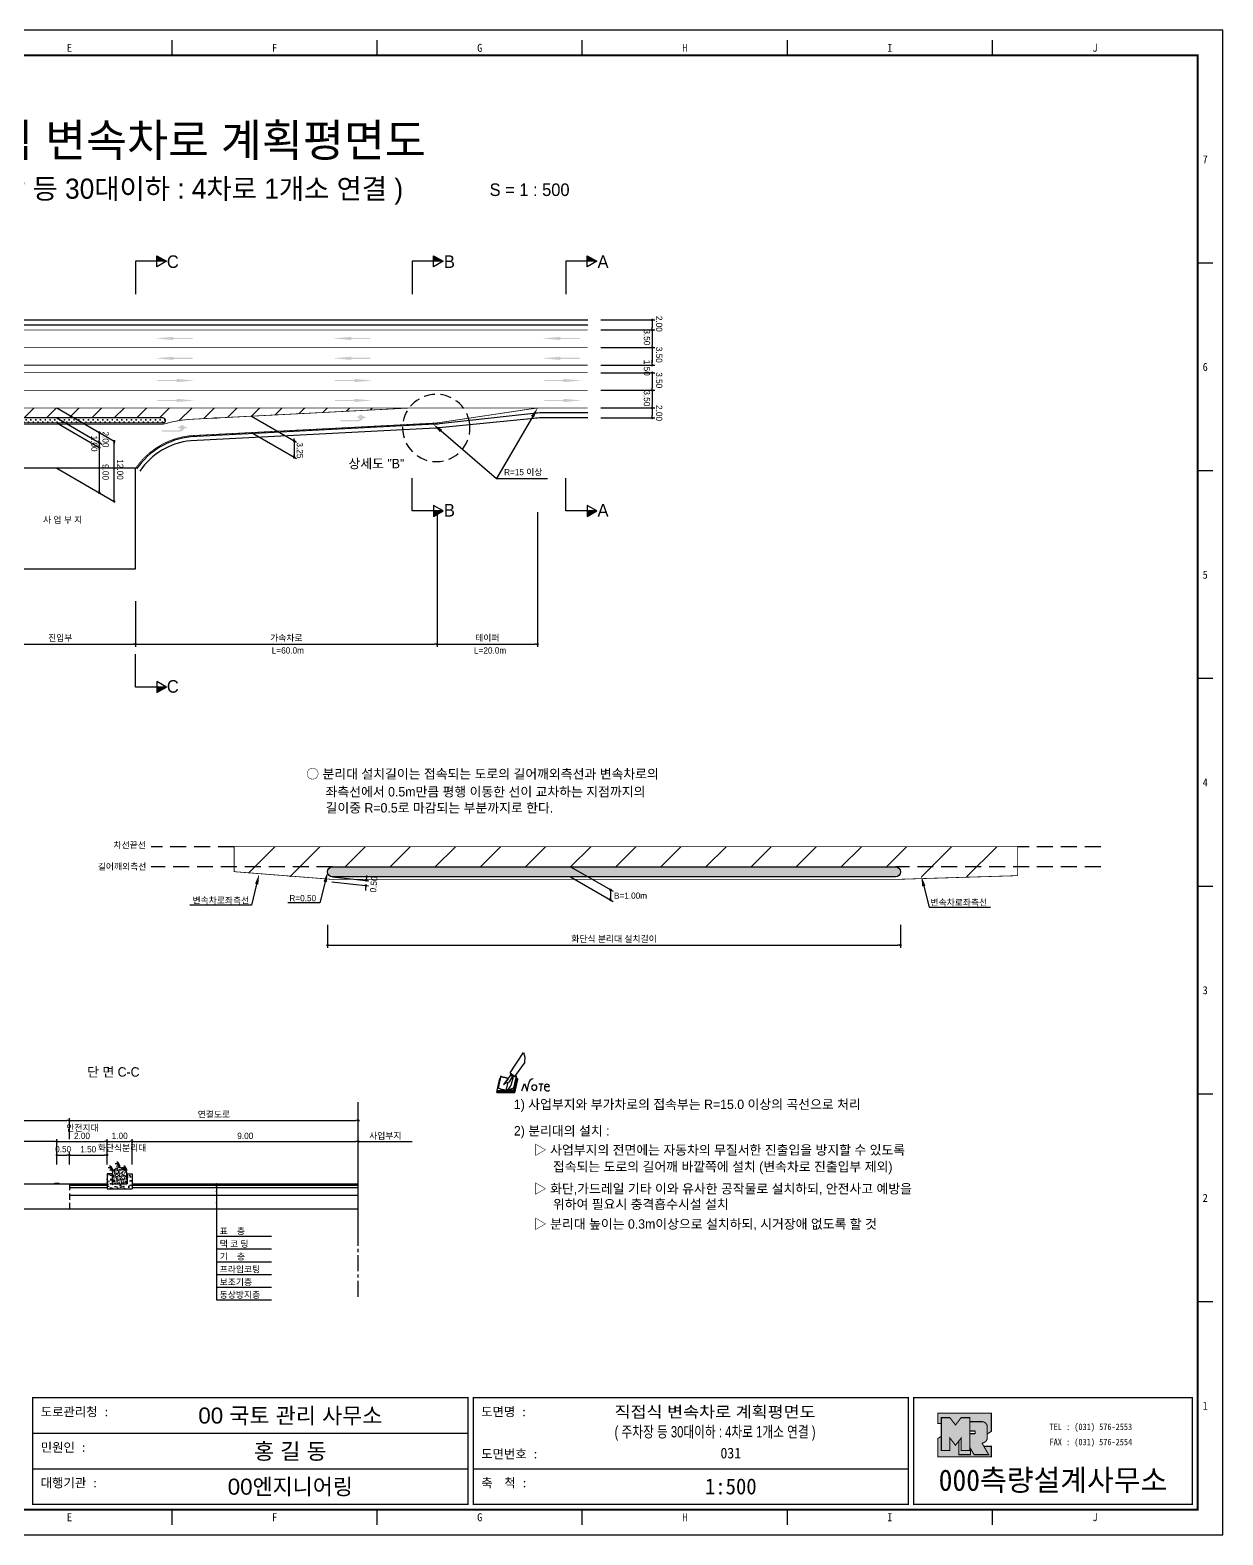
# Model space of a CAD drawing. Header units: millimetres. Extents: x 935 to 1359, y 65 to 365.
# Drawn here: x 1121.4 to 1358.8, y 65.2 to 364.6 of the extents above; entities that cross this region are included whole.
import ezdxf
from ezdxf.enums import TextEntityAlignment as Align

# ---------------------------------------------------------------- set-up
doc = ezdxf.new("R2010")
doc.units = ezdxf.units.MM
doc.linetypes.add('CENTER', pattern=[50.8, 31.75, -6.35, 6.35, -6.35])
doc.linetypes.add('HIDDEN', pattern=[9.525, 6.35, -3.175])
for name, color, linetype in [('CC-GSTR-0004', 4, 'Continuous'), ('CM-LANE-0030', 30, 'Continuous'), ('CZ-DIMT-0002', 7, 'Continuous'), ('CZ-EXST-0002', 1, 'Continuous'), ('CZ-LIN1-0007', 7, 'Continuous'), ('CZ-LIN2-0003', 3, 'Continuous'), ('CZ-LINE-0001', 7, 'Continuous'), ('CZ-TEXT-BOX0', 7, 'Continuous'), ('TITLE', 7, 'Continuous')]:
    doc.layers.add(name, color=color, linetype=linetype)
doc.styles.add('견고딕', font='arial.ttf')
doc.styles.add('돋움', font='')
doc.styles.add('돋음체', font='')
doc.styles.get('돋움').set_extended_font_data('Dotum')
doc.styles.get('돋음체').set_extended_font_data('DotumChe')

# ---------------------------------------------------------------- blocks, each defined once
blk = doc.blocks.new('note')
for p, q in [((0.85, 3.5), (3.53, 7.57)), ((3.53, 7.57), (3.8, 6.64)), ((3.8, 6.64), (3.69, 5.72)), ((1, 3.1), (0.75, 2.77)), ((0.85, 3.5), (1.8, 2.79)), ((1, 3.4), (0.85, 3.21)), ((0.85, 3.21), (1.52, 2.71)), ((1.8, 2.79), (3.74, 5.46)), ((3.69, 5.72), (3.74, 5.46)), ((-1.24, 2.36), (-1.77, 0)), ((-1.77, 0), (1.77, 0)), ((-1.77, 0), (-1.77, -0.3)), ((-1.53, 0.52), (-1.55, 0.54)), ((-1.01, 2.9), (-1.53, 0.52)), ((-1.48, 0.48), (-1.53, 0.52)), ((-1.43, 0.44), (-1.48, 0.48)), ((-1.38, 0.41), (-1.43, 0.44)), ((-1.33, 0.4), (-1.38, 0.41)), ((-1.27, 0.37), (-1.33, 0.4)), ((-1.22, 0.35), (-1.27, 0.37)), ((-1.13, 2.36), (-1.24, 2.36)), ((-1.17, 0.33), (-1.22, 0.35)), ((-1.12, 0.32), (-1.17, 0.33)), ((-1.02, 0.25), (-1.12, 0.32)), ((-0.97, 0.22), (-1.02, 0.25)), ((-1, 2.9), (-1.01, 2.9)), ((-0.98, 2.85), (-1, 2.9)), ((-0.95, 2.8), (-0.98, 2.85)), ((-0.93, 0.21), (-0.97, 0.22)), ((-0.9, 2.75), (-0.95, 2.8)), ((-0.88, 0.19), (-0.93, 0.21)), ((-0.85, 2.72), (-0.9, 2.75)), ((-0.8, 0.18), (-0.88, 0.19)), ((-0.79, 2.69), (-0.85, 2.72)), ((-0.75, 0.17), (-0.8, 0.18)), ((-0.74, 2.68), (-0.79, 2.69)), ((-0.7, 0.16), (-0.75, 0.17)), ((-0.69, 2.65), (-0.74, 2.68)), ((-0.64, 0.15), (-0.7, 0.16)), ((-0.64, 2.65), (-0.69, 2.65)), ((-0.59, 2.63), (-0.64, 2.65)), ((-0.58, 0.14), (-0.64, 0.15)), ((-0.54, 2.62), (-0.59, 2.63)), ((-0.53, 0.13), (-0.58, 0.14)), ((-0.48, 2.61), (-0.54, 2.62)), ((-0.48, 0.12), (-0.53, 0.13)), ((-0.43, 2.61), (-0.48, 2.61)), ((-0.43, 0.11), (-0.48, 0.12)), ((0.75, 2.77), (-0.46, 1.16)), ((0.37, 2.24), (-0.46, 1.16)), ((-0.46, 1.16), (-0.08, 1.47)), ((-0.38, 2.59), (-0.43, 2.61)), ((-0.38, 0.08), (-0.43, 0.11)), ((-0.33, 2.59), (-0.38, 2.59)), ((-0.29, 0.06), (-0.38, 0.08)), ((-0.27, 2.58), (-0.33, 2.59)), ((-0.23, 0.05), (-0.29, 0.06)), ((-0.22, 2.57), (-0.27, 2.58)), ((-0.16, 0.04), (-0.23, 0.05)), ((-0.17, 2.56), (-0.22, 2.57)), ((-0.12, 2.55), (-0.17, 2.56)), ((-0.11, 0.03), (-0.16, 0.04)), ((-0.07, 2.53), (-0.12, 2.55)), ((-0.04, 0.02), (-0.11, 0.03)), ((-0.08, 1.47), (0.72, 1.75)), ((-0.01, 2.51), (-0.07, 2.53)), ((-0.05, -0.3), (-0.05, 0)), ((0, 0), (-0.04, 0.02)), ((0.04, 2.5), (-0.01, 2.51)), ((0.37, 1.63), (0, 0)), ((0, 0), (1.6, 0.53)), ((0, 0), (1.65, 0.18)), ((0, 0.01), (0.06, 0.04)), ((0, -0.3), (0, 0)), ((0.09, 2.48), (0.04, 2.5)), ((0.05, -0.3), (0.05, 0)), ((0.06, 0.04), (0.11, 0.07)), ((0.14, 2.48), (0.09, 2.48)), ((0.11, 0.07), (0.16, 0.09)), ((0.2, 2.47), (0.14, 2.48)), ((0.16, 0.09), (0.21, 0.12)), ((0.26, 2.43), (0.18, 2.46)), ((0.21, 0.12), (0.27, 0.14)), ((0.34, 2.4), (0.26, 2.43)), ((0.27, 0.14), (0.36, 0.19)), ((0.45, 2.37), (0.34, 2.4)), ((0.36, 0.19), (0.41, 0.22)), ((0.41, 0.22), (0.46, 0.27)), ((0.46, 0.27), (0.51, 0.3)), ((0.51, 0.3), (0.56, 0.34)), ((0.56, 0.34), (0.6, 0.4)), ((0.6, 0.4), (0.64, 0.45)), ((0.64, 0.45), (0.67, 0.51)), ((0.67, 0.51), (0.74, 0.58)), ((0.72, 1.75), (1.16, 2.53)), ((0.74, 0.58), (0.79, 0.63)), ((0.79, 0.63), (0.83, 0.68)), ((0.83, 0.68), (0.86, 0.73)), ((0.86, 0.73), (0.89, 0.79)), ((0.89, 0.84), (0.92, 0.89)), ((0.89, 0.79), (0.89, 0.84)), ((0.92, 0.89), (0.96, 0.95)), ((0.96, 0.95), (1.01, 0.97)), ((1.47, 2.74), (1.01, 0.97)), ((1.16, 2.53), (1.37, 2.82)), ((2.13, 2.84), (1.44, 2.63)), ((1.52, 2.71), (1.66, 2.9)), ((1.6, 0.53), (2.13, 2.84)), ((1.65, 0.18), (2.19, 2.48)), ((1.77, 0), (2.3, 2.36)), ((1.77, -0.3), (2.3, 2.07)), ((1.77, -0.38), (2.3, 1.99)), ((1.77, -0.44), (2.3, 1.93)), ((1.77, 0), (1.77, -0.3)), ((2.19, 2.48), (2.04, 2.47)), ((2.3, 2.36), (2.16, 2.36)), ((2.3, 2.36), (2.3, 2.07)), ((3.21, -0.08), (3.68, 1.4)), ((3.68, 1.4), (4.26, -0.14)), ((4.26, -0.14), (4.56, 1.44)), ((6.55, 1.34), (7.46, 1.34)), ((7.01, 1.34), (6.87, -0.11)), ((7.71, 0.77), (7.71, 0.55)), ((7.71, 0.77), (8.67, 0.77)), ((-1.77, -0.3), (1.77, -0.3)), ((-1.77, -0.43), (-1.77, -0.3)), ((-1.77, -0.37), (1.77, -0.37)), ((-1.77, -0.43), (1.77, -0.43))]:
    blk.add_line(p, q)
for centre, major_axis, start_param, end_param in [((0.4, 2.31), (0.0702, 0.0702), 3.283946, 6.425539), ((5.68, 1.23), (-0.806, 0.806), -0.591174, 0.597824), ((5.66, 0.58), (-0.378, 0.378), 3.926991, 10.210176), ((8.3, 0.49), (0.422, 0.422), 2.265602, 4.634911), ((8.19, 0.77), (-0.342, 0.342), 3.926991, 7.068583)]:
    blk.add_ellipse(centre, major_axis=major_axis, ratio=1, start_param=start_param, end_param=end_param)
blk = doc.blocks.new('_Dot')
at = {"color": 0, "linetype": 'ByBlock', "lineweight": -2}
blk.add_line((-0.5, 0), (-1, 0), dxfattribs=at)
at = {"color": 0, "linetype": 'ByBlock', "const_width": 0.5}
blk.add_lwpolyline([(-0.25, 0, 1), (0.25, 0, 1)], format="xyb", close=True, dxfattribs=at)

msp = doc.modelspace()

# ---------------------------------------------------------------- hatches: boundary and pattern name
at = {"layer": 'CM-LANE-0030'}
h = msp.add_hatch(dxfattribs=at)
h.set_pattern_fill('ANSI31', color=256, style=0)
h.set_pattern_definition([(45, (937.1816, 99.8735), (-2.245064, 2.245064), [])])
h.paths.add_polyline_path([(1147.88, 287.41, -0.830663), (1148.06, 286.44, 0.001236), (1147.97, 286.41), (1149.49, 286.41, -0.050333), (1153.09, 287.12), (1197.49, 289.41), (1085.3, 289.41), (1102.87, 287.79, -0.062108), (1107.17, 286.41), (1108.29, 286.41, 0.001633), (1108.18, 286.47, -0.783474), (1108.41, 287.41)])
at = {"layer": 'CZ-EXST-0002'}
h = msp.add_hatch(dxfattribs=at)
h.set_pattern_fill('AR-SAND', color=256, scale=0.01, style=0)
h.set_pattern_definition([(37.5, (28.63904, 3617.88124), (-0.016000313, 0.489413237), [0, -0.38608, 0, -0.4318, 0, -0.41275]), (7.5, (28.63904, 3617.88124), (0.44952328, 0.7168251), [0, -0.20828, 0, -0.34798, 0, -0.13335]), (327.5, (28.3266, 3617.88124), (0.79099237, 0.001437185), [0, -0.127, 0, -0.4572, 0, -0.5969]), (317.5, (28.3266, 3617.88124), (0.76355645, 0.22292932), [0, -0.0635, 0, -0.29972, 0, -0.3429])])
edge = h.paths.add_edge_path()
edge.add_ellipse((1139.26, 137.04), major_axis=(-1.5, 0), ratio=0.829212, start_angle=180, end_angle=360)
edge.add_line((1137.76, 137.04), (1137.76, 135.04))
edge.add_line((1137.76, 135.04), (1140.76, 135.04))
edge.add_line((1140.76, 135.04), (1140.76, 137.04))
h = msp.add_hatch(dxfattribs=at)
h.set_pattern_fill('AR-CONC', color=256, scale=0.01, style=0)
h.set_pattern_definition([(50, (28.639, 3617.8812), (1.8218467, -0.15939086), [0.1905, -2.0955]), (355, (28.639, 3617.8812), (-0.3524283, 1.9105664), [0.1524, -1.6764]), (100.451, (28.7909, 3617.868), (1.469425, 1.7511669), [0.1619, -1.7809]), (46.1842, (28.639, 3618.3892), (2.7107904, -0.4204233), [0.28575, -3.14325]), (96.6356, (28.865, 3618.3542), (2.3740423, 2.4742556), [0.24285, -2.67135]), (351.184, (28.639, 3618.3892), (2.374046, 2.4742512), [0.2286, -2.5146]), (21, (28.893, 3618.2622), (1.5161488, -1.0226552), [0.1905, -2.0955]), (326, (28.893, 3618.2622), (0.6180203, 1.8418797), [0.1524, -1.6764]), (71.4514, (29.0194, 3618.177), (2.1341649, 0.8192286), [0.1619, -1.7809]), (37.5, (28.63904, 3617.88124), (0.03088603, 0.84555039), [0, -1.65608, 0, -1.7018, 0, -1.68275]), (7.5, (28.639, 3617.8812), (0.66819663, 1.00180575), [0, -0.97028, 0, -1.61798, 0, -0.64135]), (327.5, (28.0726, 3617.88124), (1.35590595, -0.05728744), [0, -0.635, 0, -1.9812, 0, -2.6289]), (317.5, (27.8186, 3617.8812), (1.4812918, 0.2542649), [0, -0.8255, 0, -1.31572, 0, -1.8669])])
h.paths.add_polyline_path([(1141.76, 134.04), (1141.76, 137.04), (1140.76, 137.04), (1140.76, 135.04), (1137.76, 135.04), (1137.76, 137.04), (1136.76, 137.04), (1136.76, 134.04)])
at = {"layer": 'CZ-LIN1-0007'}
for points in [[(1149.97, 303.55), (1149.97, 303.33), (1153.79, 303.34), (1153.79, 303.12), (1149.97, 303.12), (1149.97, 302.91), (1146.32, 303.23)], [(1185.34, 303.55), (1185.34, 303.33), (1189.16, 303.34), (1189.16, 303.12), (1185.34, 303.12), (1185.34, 302.91), (1181.69, 303.23)], [(1226.97, 303.55), (1226.97, 303.33), (1230.8, 303.34), (1230.8, 303.12), (1226.97, 303.12), (1226.97, 302.91), (1223.32, 303.23)], [(1149.97, 299.59), (1149.97, 299.38), (1153.79, 299.38), (1153.79, 299.16), (1149.97, 299.16), (1149.97, 298.95), (1146.32, 299.27)], [(1185.34, 299.59), (1185.34, 299.38), (1189.16, 299.38), (1189.16, 299.16), (1185.34, 299.16), (1185.34, 298.95), (1181.69, 299.27)], [(1226.97, 299.59), (1226.97, 299.38), (1230.8, 299.38), (1230.8, 299.16), (1226.97, 299.16), (1226.97, 298.95), (1223.32, 299.27)], [(1150.58, 295.17), (1150.58, 294.96), (1146.75, 294.96), (1146.75, 294.74), (1150.58, 294.74), (1150.58, 294.53), (1154.23, 294.85)], [(1185.94, 295.17), (1185.94, 294.96), (1182.12, 294.96), (1182.12, 294.74), (1185.94, 294.74), (1185.94, 294.53), (1189.59, 294.85)], [(1227.58, 295.17), (1227.58, 294.96), (1223.76, 294.96), (1223.76, 294.74), (1227.58, 294.74), (1227.58, 294.53), (1231.23, 294.85)], [(1150.58, 291.21), (1150.58, 291), (1146.75, 291), (1146.75, 290.78), (1150.58, 290.78), (1150.58, 290.57), (1154.23, 290.89)], [(1185.94, 291.21), (1185.94, 291), (1182.12, 291), (1182.12, 290.78), (1185.94, 290.78), (1185.94, 290.57), (1189.59, 290.89)], [(1227.58, 291.21), (1227.58, 291), (1223.76, 291), (1223.76, 290.78), (1227.58, 290.78), (1227.58, 290.57), (1231.23, 290.89)], [(1186.74, 286.74, 0.267976), (1187.77, 287.42), (1188.4, 287.42), (1187.23, 288.08), (1186.28, 287.43), (1186.98, 287.43, -0.504994), (1186.67, 287.01), (1183.2, 286.99), (1183.21, 286.72)], [(1151.15, 284.68, 0.267976), (1152.18, 285.37), (1152.81, 285.37), (1151.64, 286.02), (1150.7, 285.38), (1151.39, 285.37, -0.504994), (1151.08, 284.95), (1147.62, 284.93), (1147.62, 284.66)], [(1127.13, 135.04), (1127.13, 135.16), (1126.38, 135.16), (1126.38, 135.04)]]:
    msp.add_hatch(color=256, dxfattribs=at).paths.add_polyline_path(points)
at = {"layer": 'CZ-LIN2-0003'}
h = msp.add_hatch(dxfattribs=at)
h.set_pattern_fill('CROSS', color=256, scale=0.075, style=0)
h.set_pattern_definition([(0, (937.1816, 99.87346), (0.47625, 0.47625), [0.238125, -0.714375]), (90, (937.30067, 99.7544), (-0.47625, 0.47625), [0.238125, -0.714375])])
h.paths.add_polyline_path([(1147.97, 286.41, -0.001236), (1148.06, 286.44, 0.830663), (1147.88, 287.41), (1108.41, 287.41, 0.783474), (1108.18, 286.47, -0.001633), (1108.29, 286.41)])
h = msp.add_hatch(dxfattribs=at)
h.set_pattern_fill('CROSS', color=256, scale=0.15, style=0)
h.set_pattern_definition([(0, (868.99365, 682.2277), (0.9525, 0.9525), [0.47625, -1.42875]), (90, (869.2318, 681.9896), (-0.9525, 0.9525), [0.47625, -1.42875])])
h.paths.add_polyline_path([(1293.66, 198.1), (1181.64, 198.1, 1), (1181.64, 196.1), (1293.66, 196.1, 1)])
at = {"layer": 'CZ-LINE-0001'}
for points in [[(1146.67, 319.68), (1146.67, 318.58), (1148.57, 318.58)], [(1201.73, 319.68), (1201.73, 318.58), (1203.64, 318.58)], [(1232.3, 319.68), (1232.3, 318.58), (1234.2, 318.58)], [(1203.64, 268.91), (1201.73, 268.91), (1201.73, 267.81)], [(1234.2, 268.91), (1232.3, 268.91), (1232.3, 267.81)], [(1148.57, 233.87), (1146.67, 233.87), (1146.67, 232.77)]]:
    msp.add_hatch(color=256, dxfattribs=at).paths.add_polyline_path(points)
at = {"layer": 'TITLE', "ltscale": 150}
h = msp.add_hatch(color=8, dxfattribs=at)
edge = h.paths.add_edge_path()
edge.add_line((1312.75, 89.42), (1302.09, 89.42))
edge.add_line((1302.09, 89.42), (1302.09, 87.34))
edge.add_line((1302.09, 87.34), (1302.79, 87.34))
edge.add_line((1302.79, 87.34), (1302.79, 88.52))
edge.add_line((1302.79, 88.52), (1304.49, 88.52))
edge.add_line((1304.49, 88.52), (1305.61, 87.06))
edge.add_line((1305.61, 87.06), (1306.74, 88.52))
edge.add_line((1306.74, 88.52), (1308.44, 88.52))
edge.add_line((1308.44, 88.52), (1308.44, 87.72))
edge.add_line((1308.44, 87.72), (1310.87, 87.72))
edge.add_arc((1310.87, 86.65), 1.07, 0, 90, ccw=False)
edge.add_line((1311.94, 86.65), (1311.94, 85.28))
edge.add_line((1311.94, 85.28), (1312.75, 85.79))
edge.add_line((1312.75, 85.79), (1312.75, 89.42))
h.paths.add_polyline_path([(1306.3, 83.9), (1305.61, 83.02), (1304.49, 84.47), (1304.49, 81.96), (1302.79, 81.96), (1302.79, 84.81), (1302.09, 84.37), (1302.09, 80.73), (1312.75, 80.73), (1312.75, 82.81), (1311.26, 82.81), (1312.21, 81.16), (1309.31, 81.16), (1308.61, 82.37), (1308.61, 81.16), (1306.3, 81.16)])
msp.add_hatch(color=5, dxfattribs=at).paths.add_polyline_path([(1308.44, 88.52), (1306.74, 88.52), (1305.61, 87.06), (1304.49, 88.52), (1302.79, 88.52), (1302.79, 81.96), (1304.49, 81.96), (1304.49, 84.47), (1305.61, 83.02), (1306.74, 84.47), (1306.74, 81.96), (1308.44, 81.96)])
h = msp.add_hatch(color=161, dxfattribs=at)
edge = h.paths.add_edge_path()
edge.add_arc((1310.87, 86.65), 1.07, 360, 450)
edge.add_line((1310.87, 87.72), (1308.44, 87.72))
edge.add_line((1308.44, 87.72), (1308.44, 85.87))
edge.add_line((1308.44, 85.87), (1309.43, 85.87))
edge.add_arc((1309.43, 85.75), 0.113, 0, 90, ccw=False)
edge.add_line((1309.54, 85.75), (1309.54, 85.44))
edge.add_arc((1309.43, 85.44), 0.113, 270, 360, ccw=False)
edge.add_line((1309.43, 85.33), (1308.44, 85.33))
edge.add_line((1308.44, 85.33), (1308.44, 81.96))
edge.add_line((1308.44, 81.96), (1306.74, 81.96))
edge.add_line((1306.74, 81.96), (1306.74, 84.47))
edge.add_line((1306.74, 84.47), (1306.3, 83.9))
edge.add_line((1306.3, 83.9), (1306.3, 81.16))
edge.add_line((1306.3, 81.16), (1308.61, 81.16))
edge.add_line((1308.61, 81.16), (1308.61, 82.37))
edge.add_line((1308.61, 82.37), (1309.31, 81.16))
edge.add_line((1309.31, 81.16), (1312.21, 81.16))
edge.add_line((1312.21, 81.16), (1310.87, 83.48))
edge.add_arc((1310.87, 84.55), 1.07, 270, 360)
edge.add_line((1311.94, 84.55), (1311.94, 86.65))

# ---------------------------------------------------------------- linework, layer by layer
at = {"color": 0, "linetype": 'ByBlock', "lineweight": -2}
for p, q in [((1245.26, 306.66), (1245.26, 306.41)), ((1245.26, 305.16), (1245.26, 305.41)), ((1245.26, 304.66), (1245.26, 304.41)), ((1245.26, 301.66), (1245.26, 301.91)), ((1245.26, 301.16), (1245.26, 300.91)), ((1245.26, 298.16), (1245.26, 298.41)), ((1245.26, 298.16), (1245.26, 298.41)), ((1245.26, 296.16), (1245.26, 295.91)), ((1245.26, 296.16), (1245.26, 295.91)), ((1245.26, 293.16), (1245.26, 293.41)), ((1245.26, 292.66), (1245.26, 292.41)), ((1245.26, 289.66), (1245.26, 289.91)), ((1245.26, 289.16), (1245.26, 288.91)), ((1245.26, 287.66), (1245.26, 287.91)), ((1135.21, 284.25), (1135.21, 284)), ((1135.21, 282.75), (1135.21, 283)), ((1135.21, 282.25), (1135.21, 282)), ((1135.21, 281.75), (1135.21, 282)), ((1138.17, 282.55), (1138.17, 282.3)), ((1173.98, 283.1), (1173.98, 283.35)), ((1173.98, 282.6), (1173.98, 282.35)), ((1173.97, 279.85), (1173.97, 280.1)), ((1135.21, 272.75), (1135.21, 273)), ((1138.17, 271.05), (1138.17, 271.3)), ((1188.4, 195.64), (1188.42, 195.89)), ((1188.24, 194.15), (1188.21, 193.9)), ((1236.95, 193.26), (1236.95, 193.01)), ((1236.95, 191.76), (1236.95, 192.01)), ((1187.01, 143.44), (1187.26, 143.44))]:
    msp.add_line(p, q, dxfattribs=at)
at = {"color": 0, "linetype": 'ByBlock', "const_width": 0.25}
for points in [[(1245.26, 306.78, 1), (1245.26, 307.03, 1)], [(1245.26, 305.03, 1), (1245.26, 304.78, 1)], [(1245.26, 304.78, 1), (1245.26, 305.03, 1)], [(1245.26, 301.53, 1), (1245.26, 301.28, 1)], [(1245.26, 301.28, 1), (1245.26, 301.53, 1)], [(1245.26, 298.03, 1), (1245.26, 297.78, 1)], [(1245.26, 298.03, 1), (1245.26, 297.78, 1)], [(1245.26, 296.28, 1), (1245.26, 296.53, 1)], [(1245.26, 296.28, 1), (1245.26, 296.53, 1)], [(1245.26, 293.03, 1), (1245.26, 292.78, 1)], [(1245.26, 292.78, 1), (1245.26, 293.03, 1)], [(1245.26, 289.28, 1), (1245.26, 289.53, 1)], [(1245.26, 289.53, 1), (1245.26, 289.28, 1)], [(1245.26, 287.53, 1), (1245.26, 287.28, 1)], [(1135.21, 284.38, 1), (1135.21, 284.63, 1)], [(1135.21, 282.63, 1), (1135.21, 282.38, 1)], [(1135.21, 282.38, 1), (1135.21, 282.63, 1)], [(1135.21, 281.63, 1), (1135.21, 281.38, 1)], [(1138.17, 282.67, 1), (1138.17, 282.92, 1)], [(1173.98, 282.73, 1), (1173.98, 282.98, 1)], [(1173.98, 282.98, 1), (1173.98, 282.73, 1)], [(1173.97, 279.73, 1), (1173.97, 279.48, 1)], [(1135.21, 272.63, 1), (1135.21, 272.38, 1)], [(1138.17, 270.92, 1), (1138.17, 270.67, 1)], [(1188.25, 194.27, 1), (1188.28, 194.52, 1)], [(1188.38, 195.51, 1), (1188.36, 195.26, 1)], [(1236.95, 193.39, 1), (1236.95, 193.64, 1)], [(1236.95, 191.64, 1), (1236.95, 191.39, 1)], [(1186.88, 143.44, 1), (1186.63, 143.44, 1)]]:
    msp.add_lwpolyline(points, format="xyb", close=True, dxfattribs=at)
at = {"layer": 'CC-GSTR-0004'}
for points in [[(1062.43, 306.91), (1232.43, 306.91)], [(1062.43, 305.91), (1232.43, 305.91)]]:
    msp.add_lwpolyline(points, dxfattribs=at)
for points in [[(1232.43, 288.41), (1223.27, 288.41, 0.028028), (1221.6, 288.31), (1202.9, 286.21), (1202.9, 286.21, -0.015157), (1201.99, 286.14), (1201.99, 286.14), (1153.35, 283.63, 0.221504), (1142.64, 277.27)], [(1232.43, 287.41), (1223.18, 287.41, 0.02497), (1221.69, 287.33), (1202.84, 285.45, -0.0121), (1202.12, 285.39), (1153.41, 282.88, 0.221166), (1143.26, 276.85)]]:
    msp.add_lwpolyline(points, format="xyb", dxfattribs=at)
at = {"layer": 'CM-LANE-0030'}
for p, q in [((1164.89, 196.84), (1170.15, 202.1)), ((1173.13, 196.1), (1179.13, 202.1)), ((1184.11, 198.1), (1188.11, 202.1)), ((1193.09, 198.1), (1197.09, 202.1)), ((1202.07, 198.1), (1206.07, 202.1)), ((1211.05, 198.1), (1215.05, 202.1)), ((1220.03, 198.1), (1224.03, 202.1)), ((1229.01, 198.1), (1233.01, 202.1)), ((1237.99, 198.1), (1241.99, 202.1)), ((1246.97, 198.1), (1250.97, 202.1)), ((1255.95, 198.1), (1259.95, 202.1)), ((1264.93, 198.1), (1268.93, 202.1)), ((1273.91, 198.1), (1277.91, 202.1)), ((1282.89, 198.1), (1286.89, 202.1)), ((1291.87, 198.1), (1295.87, 202.1)), ((1298.85, 196.1), (1304.85, 202.1)), ((1307.83, 196.1), (1313.83, 202.1))]:
    msp.add_line(p, q, dxfattribs=at)
at = {"layer": 'CM-LANE-0030', "const_width": 0.15}
for points in [[(1062.43, 297.91), (1232.43, 297.91)], [(1062.43, 296.41), (1232.43, 296.41)]]:
    msp.add_lwpolyline(points, dxfattribs=at)
msp.add_lwpolyline([(1197.49, 289.41), (1085.3, 289.41), (1102.87, 287.79, -0.076684), (1108.29, 286.16), (1147.97, 286.16, -0.059037), (1153.09, 287.12)], format="xyb", close=True, dxfattribs=at)
at = {"layer": 'CM-LANE-0030'}
msp.add_lwpolyline([(1158.14, 287.41), (1158.66, 287.41)], dxfattribs=at)
at = {"layer": 'CM-LANE-0030', "const_width": 0.15}
msp.add_lwpolyline([(1162.04, 197.14), (1181.64, 195.6), (1293.66, 195.6), (1318, 196.35), (1318, 202.1), (1162.04, 202.1)], close=True, dxfattribs=at)
at = {"layer": 'CZ-EXST-0002'}
for p, q in [((1088.01, 135.04), (1129.26, 135.04)), ((1088.01, 130.04), (1129.26, 130.04))]:
    msp.add_line(p, q, dxfattribs=at)
at = {"layer": 'CZ-LIN1-0007'}
for p, q in [((1126.38, 135.04), (1126.38, 135.16)), ((1126.38, 135.16), (1127.13, 135.16)), ((1127.13, 135.04), (1126.38, 135.04)), ((1127.13, 135.16), (1127.13, 135.04))]:
    msp.add_line(p, q, dxfattribs=at)
at = {"layer": 'CZ-LIN1-0007', "const_width": 0.15}
msp.add_lwpolyline([(1062.43, 304.91), (1232.43, 304.91)], dxfattribs=at)
at = {"layer": 'CZ-LIN1-0007', "linetype": 'HIDDEN', "const_width": 0.15}
for points in [[(1062.43, 301.41), (1232.43, 301.41)], [(1062.43, 292.91), (1232.43, 292.91)], [(1197.49, 289.41), (1223.55, 289.41)]]:
    msp.add_lwpolyline(points, dxfattribs=at)
at = {"layer": 'CZ-LIN1-0007', "const_width": 0.15}
msp.add_lwpolyline([(1232.43, 289.41), (1223.55, 289.41, 0.03724), (1221.33, 289.24), (1203.15, 286.52), (1203.15, 286.52, -0.024362), (1201.7, 286.37), (1201.7, 286.37), (1153.33, 283.88), (1153.33, 283.88, 0.22161), (1142.43, 277.41)], format="xyb", dxfattribs=at)
at = {"layer": 'CZ-LIN2-0003'}
for p, q in [((1129.26, 135.04), (1136.76, 135.04)), ((1129.26, 134.79), (1136.76, 134.79)), ((1137.76, 137.04), (1136.76, 137.04)), ((1136.76, 137.04), (1136.76, 134.04)), ((1137.76, 137.04), (1137.76, 135.04)), ((1137.76, 135.04), (1140.76, 135.04)), ((1140.76, 137.04), (1140.76, 135.04)), ((1140.76, 137.04), (1141.76, 137.04)), ((1141.76, 137.04), (1141.76, 134.04)), ((1141.76, 135.04), (1186.76, 135.04)), ((1141.76, 134.79), (1186.76, 134.79)), ((1129.26, 134.29), (1136.76, 134.29)), ((1129.26, 132.79), (1186.76, 132.79)), ((1136.76, 134.04), (1141.76, 134.04)), ((1141.76, 134.29), (1186.76, 134.29)), ((1129.26, 130.04), (1186.76, 130.04))]:
    msp.add_line(p, q, dxfattribs=at)
for points in [[(1148.06, 286.44, 0.830663), (1147.88, 287.41), (1108.41, 287.41, 0.783474), (1108.18, 286.47, -0.001633), (1108.29, 286.41), (1147.97, 286.41)], [(1148.06, 286.44, 0.001236), (1147.97, 286.41)]]:
    msp.add_lwpolyline(points, format="xyb", dxfattribs=at)
msp.add_lwpolyline([(1142.43, 277.41), (1112.43, 277.41), (1112.43, 257.41), (1142.43, 257.41)], close=True, dxfattribs=at)
msp.add_lwpolyline([(1293.66, 196.1), (1181.64, 196.1, -1), (1181.64, 198.1), (1293.66, 198.1, -1)], format="xyb", close=True, dxfattribs=at)
for centre, radius, start, end in [((1136.99, 137.37), 0.88, 7.8639, 92.7752), ((1137.45, 137.35), 0.44, 19.771, 124.0366), ((1136.88, 137.72), 1, 347.1802, 67.3267), ((1138.39, 138.16), 0.88, 7.8639, 92.7752), ((1138.84, 138.13), 0.44, 19.771, 124.0366), ((1138.28, 138.5), 1, 347.1802, 67.3267), ((1139.78, 137.37), 0.88, 7.8639, 92.7752), ((1140.24, 137.35), 0.44, 19.771, 124.0366), ((1139.67, 137.72), 1, 347.1802, 67.3267)]:
    msp.add_arc(centre, radius, start, end, dxfattribs=at)
msp.add_ellipse((1139.26, 137.04), major_axis=(-1.5, 0), ratio=0.829212, start_param=3.141593, end_param=6.283185, dxfattribs=at)
at = {"layer": 'CZ-LINE-0001'}
for p, q in [((1148.57, 318.58), (1142.43, 318.58)), ((1142.43, 318.58), (1142.43, 312.04)), ((1146.67, 317.48), (1146.67, 319.68)), ((1146.67, 319.68), (1148.57, 318.58)), ((1148.57, 318.58), (1146.67, 317.48)), ((1203.64, 318.58), (1197.49, 318.58)), ((1197.49, 318.58), (1197.49, 312.04)), ((1201.73, 317.48), (1201.73, 319.68)), ((1201.73, 319.68), (1203.64, 318.58)), ((1203.64, 318.58), (1201.73, 317.48)), ((1234.2, 318.58), (1228.06, 318.58)), ((1228.06, 318.58), (1228.06, 312.04)), ((1232.3, 317.48), (1232.3, 319.68)), ((1232.3, 319.68), (1234.2, 318.58)), ((1234.2, 318.58), (1232.3, 317.48)), ((1235.03, 306.91), (1245.76, 306.91)), ((1245.26, 306.41), (1245.26, 305.41)), ((1235.03, 304.91), (1245.76, 304.91)), ((1235.03, 304.91), (1245.76, 304.91)), ((1245.26, 304.41), (1245.26, 301.91)), ((1235.03, 301.41), (1245.76, 301.41)), ((1235.03, 301.41), (1245.76, 301.41)), ((1245.26, 300.91), (1245.26, 298.41)), ((1235.03, 297.91), (1245.76, 297.91)), ((1235.03, 297.91), (1245.76, 297.91)), ((1235.03, 296.41), (1245.76, 296.41)), ((1235.03, 296.41), (1245.76, 296.41)), ((1245.26, 298.41), (1245.26, 298.91)), ((1245.26, 295.91), (1245.26, 293.41)), ((1245.26, 295.91), (1245.26, 295.41)), ((1235.03, 292.91), (1245.76, 292.91)), ((1235.03, 292.91), (1245.76, 292.91)), ((1245.26, 292.41), (1245.26, 289.91)), ((1126.72, 289.41), (1138.17, 282.8)), ((1126.72, 287.41), (1135.71, 282.22)), ((1126.72, 287.41), (1135.71, 282.22)), ((1165.48, 287.76), (1174.48, 282.57)), ((1235.03, 289.41), (1245.76, 289.41)), ((1235.03, 289.41), (1245.76, 289.41)), ((1235.03, 287.41), (1245.76, 287.41)), ((1245.26, 288.91), (1245.26, 287.91)), ((1126.72, 286.41), (1135.21, 281.5)), ((1165.47, 284.51), (1174.47, 279.31)), ((1135.21, 284), (1135.21, 283)), ((1135.21, 282), (1135.21, 272.5)), ((1138.17, 270.8), (1138.17, 282.8)), ((1173.98, 282.35), (1173.98, 279.35)), ((1126.72, 277.41), (1138.17, 270.8)), ((1197.49, 268.91), (1197.49, 275.45)), ((1228.06, 268.91), (1228.06, 275.45)), ((1214.24, 275.38), (1224.44, 275.38)), ((1203.64, 268.91), (1201.73, 270.01)), ((1201.73, 270.01), (1201.73, 267.81)), ((1234.2, 268.91), (1232.3, 270.01)), ((1232.3, 270.01), (1232.3, 267.81)), ((1203.64, 268.91), (1197.49, 268.91)), ((1201.73, 267.81), (1203.64, 268.91)), ((1202.43, 268.66), (1202.43, 241.88)), ((1202.43, 268.66), (1202.43, 241.88)), ((1222.43, 268.66), (1222.43, 241.88)), ((1234.2, 268.91), (1228.06, 268.91)), ((1232.3, 267.81), (1234.2, 268.91)), ((1142.43, 250.93), (1142.43, 241.88)), ((1142.43, 250.93), (1142.43, 241.88)), ((1112.93, 242.38), (1141.93, 242.38)), ((1142.43, 233.87), (1142.43, 240.41)), ((1142.93, 242.38), (1201.93, 242.38)), ((1202.93, 242.38), (1221.93, 242.38)), ((1148.57, 233.87), (1142.43, 233.87)), ((1148.57, 233.87), (1146.67, 234.97)), ((1146.67, 234.97), (1146.67, 232.77)), ((1146.67, 232.77), (1148.57, 233.87)), ((1229.01, 198.1), (1237.45, 193.23)), ((1181.49, 195.1), (1188.76, 194.34)), ((1181.59, 196.1), (1188.87, 195.34)), ((1188.42, 195.89), (1188.47, 196.38)), ((1229.01, 196.1), (1237.45, 191.23)), ((1188.21, 193.9), (1188.16, 193.4)), ((1236.95, 193.01), (1236.95, 191.51)), ((1180.64, 186.54), (1180.64, 182.01)), ((1294.66, 186.54), (1294.66, 182.01)), ((1181.14, 182.51), (1294.16, 182.51)), ((1088.51, 147.62), (1128.76, 147.62)), ((1129.26, 143.94), (1129.26, 148.12)), ((1129.26, 143.94), (1129.26, 148.12)), ((1129.76, 147.62), (1186.26, 147.62)), ((1186.76, 143.94), (1186.76, 148.12)), ((1126.76, 138.89), (1126.76, 143.94)), ((1126.76, 138.89), (1126.76, 143.94)), ((1136.76, 138.89), (1136.76, 143.94)), ((1136.76, 138.89), (1136.76, 143.94)), ((1141.76, 138.89), (1141.76, 143.94)), ((1141.76, 138.89), (1141.76, 143.94)), ((1186.76, 123.61), (1186.76, 144.02)), ((1186.76, 138.89), (1186.76, 143.94)), ((1186.76, 138.89), (1186.76, 143.94)), ((1126.26, 143.44), (1109.76, 143.44)), ((1126.76, 138.89), (1126.76, 141.27)), ((1127.26, 143.44), (1136.26, 143.44)), ((1127.26, 140.77), (1128.76, 140.77)), ((1129.26, 138.89), (1129.26, 141.27)), ((1129.26, 138.89), (1129.26, 141.27)), ((1129.76, 140.77), (1136.26, 140.77)), ((1136.76, 138.89), (1136.76, 141.27)), ((1137.26, 143.44), (1141.26, 143.44)), ((1142.26, 143.44), (1186.26, 143.44)), ((1187.26, 143.44), (1197.48, 143.44)), ((1158.52, 135.04), (1158.52, 111.95)), ((1158.52, 124.61), (1169.46, 124.61)), ((1158.52, 122.08), (1169.46, 122.08)), ((1158.52, 119.55), (1169.46, 119.55)), ((1158.52, 117.02), (1169.46, 117.02)), ((1158.52, 114.48), (1169.46, 114.48)), ((1158.52, 111.95), (1169.46, 111.95))]:
    msp.add_line(p, q, dxfattribs=at)
at = {"layer": 'CZ-LINE-0001', "linetype": 'HIDDEN', "ltscale": 0.35}
msp.add_line((1208.92, 286.2), (1208.92, 286.2), dxfattribs=at)
at = {"layer": 'CZ-LINE-0001', "linetype": 'HIDDEN', "ltscale": 0.5}
for p, q in [((1162.04, 202.1), (1145.52, 202.1)), ((1334.53, 202.1), (1318, 202.1)), ((1181.64, 198.1), (1145.52, 198.1)), ((1334.53, 198.1), (1293.66, 198.1))]:
    msp.add_line(p, q, dxfattribs=at)
at = {"layer": 'CZ-LINE-0001', "linetype": 'CENTER', "ltscale": 0.1}
msp.add_line((1186.76, 112.57), (1186.76, 151.95), dxfattribs=at)
at = {"layer": 'CZ-LINE-0001', "linetype": 'HIDDEN', "ltscale": 0.2}
msp.add_line((1129.26, 135.04), (1129.26, 130.04), dxfattribs=at)
at = {"layer": 'CZ-LINE-0001'}
for points in [[(1221.42, 287.64), (1214.24, 275.38)], [(1203.22, 284.83), (1214.24, 275.38)], [(1166.52, 194.68), (1165.47, 190.5), (1153.24, 190.5)], [(1180.15, 195.11), (1179.1, 190.93), (1172.76, 190.93)]]:
    msp.add_lwpolyline(points, dxfattribs=at)
at = {"layer": 'CZ-LINE-0001', "extrusion": (0, 0, -1)}
msp.add_lwpolyline([(-1299.31, 194.26), (-1300.36, 190.08), (-1312.59, 190.08)], dxfattribs=at)
at = {"layer": 'CZ-LINE-0001', "linetype": 'HIDDEN', "ltscale": 0.35}
msp.add_arc((1202.27, 285.41), 6.7, 6.7667, 6.749, dxfattribs=at)
at = {"layer": 'CZ-LINE-0001', "linetype": 'ByBlock'}
for centre, start, end in [((1158.52, 134.97), 0, 180), ((1158.52, 134.97), 0, 180), ((1158.52, 134.97), 180, 0), ((1158.52, 134.97), 180, 0), ((1158.52, 134.77), 0, 180), ((1158.52, 134.77), 0, 180), ((1158.52, 134.77), 180, 0), ((1158.52, 134.77), 180, 0), ((1158.51, 134.29), 0, 180), ((1158.51, 134.29), 0, 180), ((1158.51, 134.29), 180, 0), ((1158.51, 134.29), 180, 0), ((1158.51, 133.49), 0, 180), ((1158.51, 133.49), 0, 180), ((1158.51, 133.49), 180, 0), ((1158.51, 133.49), 180, 0), ((1158.52, 134.54), 0, 180), ((1158.52, 134.54), 0, 180), ((1158.52, 134.54), 180, 0), ((1158.52, 134.54), 180, 0), ((1158.51, 131.25), 0, 180), ((1158.51, 131.25), 0, 180), ((1158.51, 131.25), 180, 0), ((1158.51, 131.25), 180, 0)]:
    msp.add_arc(centre, 0.0625, start, end, dxfattribs=at)
at = {"layer": 'CZ-LINE-0001'}
for points in [[(1221.14, 287.81), (1222.43, 289.37), (1221.71, 287.47)], [(1203, 284.58), (1201.7, 286.13), (1203.44, 285.08)], [(1166.2, 194.76), (1167.01, 196.62), (1166.85, 194.6)], [(1179.83, 195.2), (1180.64, 197.05), (1180.48, 195.03)]]:
    msp.add_solid(points, dxfattribs=at)
at = {"layer": 'CZ-LINE-0001', "extrusion": (0, 0, -1)}
msp.add_solid([(-1299.64, 194.34), (-1298.82, 196.2), (-1298.99, 194.18)], dxfattribs=at)
at = {"layer": 'TITLE', "color": 7, "linetype": 'Continuous'}
for p, q in [((1149.68, 359.53), (1149.68, 362.55)), ((1190.5, 359.53), (1190.5, 362.55)), ((1231.33, 359.53), (1231.33, 362.55)), ((1272.15, 359.53), (1272.15, 362.55)), ((1312.98, 359.53), (1312.98, 362.55)), ((1356.83, 318.2), (1353.8, 318.2)), ((1356.83, 276.87), (1353.8, 276.87)), ((1356.83, 235.54), (1353.8, 235.54)), ((1356.83, 194.21), (1353.8, 194.21)), ((1356.83, 152.88), (1353.8, 152.88)), ((1356.83, 111.56), (1353.8, 111.56)), ((1149.68, 67.2), (1149.68, 70.23)), ((1190.5, 67.2), (1190.5, 70.23)), ((1231.33, 67.2), (1231.33, 70.23)), ((1272.15, 67.2), (1272.15, 70.23)), ((1312.98, 67.2), (1312.98, 70.23))]:
    msp.add_line(p, q, dxfattribs=at)
at = {"layer": 'TITLE', "ltscale": 150}
for p, q in [((1121.96, 85.44), (1208.57, 85.44)), ((1121.96, 78.36), (1208.57, 78.36)), ((1209.63, 78.36), (1296.24, 78.36))]:
    msp.add_line(p, q, dxfattribs=at)
at = {"layer": 'TITLE'}
msp.add_line((1353.91, 70.23), (945.05, 70.23), dxfattribs=at)
msp.add_lwpolyline([(935.48, 65.19), (1358.84, 65.19), (1358.84, 364.57), (935.48, 364.57)], close=True, dxfattribs=at)
at = {"layer": 'TITLE', "linetype": 'Continuous', "const_width": 0.403}
msp.add_lwpolyline([(945.56, 70.23), (945.56, 359.53), (1353.8, 359.53), (1353.8, 70.23)], close=True, dxfattribs=at)
at = {"layer": 'TITLE', "ltscale": 150}
for points, const_width in [([(1208.57, 71.29), (1121.96, 71.29), (1121.96, 92.51), (1208.57, 92.51)], 0.265), ([(1209.63, 92.51), (1296.24, 92.51), (1296.24, 71.29), (1209.63, 71.29)], 0.265), ([(1352.74, 92.51), (1352.74, 71.29), (1297.3, 71.29), (1297.3, 92.51), (1352.74, 92.51)], 0.265), ([(1308.44, 88.52), (1306.74, 88.52), (1305.61, 87.06), (1304.49, 88.52), (1302.79, 88.52), (1302.79, 81.96), (1304.49, 81.96), (1304.49, 84.47), (1305.61, 83.02), (1306.74, 84.47), (1306.74, 81.96), (1308.44, 81.96)], 0.212), ([(1306.3, 83.9), (1305.61, 83.02), (1304.49, 84.47), (1304.49, 81.96), (1302.79, 81.96), (1302.79, 84.81), (1302.09, 84.37), (1302.09, 80.73), (1312.75, 80.73), (1312.75, 82.81), (1311.26, 82.81), (1312.21, 81.16), (1309.31, 81.16), (1308.61, 82.37), (1308.61, 81.16), (1306.3, 81.16)], 0.212)]:
    msp.add_lwpolyline(points, close=True, dxfattribs=dict(at, const_width=const_width))
at = {"layer": 'TITLE', "ltscale": 150, "const_width": 0.212}
for points in [[(1312.75, 89.42), (1302.09, 89.42), (1302.09, 87.34), (1302.79, 87.34), (1302.79, 88.52), (1304.49, 88.52), (1305.61, 87.06), (1306.74, 88.52), (1308.44, 88.52), (1308.44, 87.72), (1310.87, 87.72, -0.414214), (1311.94, 86.65), (1311.94, 85.28), (1312.75, 85.79)], [(1311.94, 86.65, 0.414214), (1310.87, 87.72), (1308.44, 87.72), (1308.44, 85.87), (1309.43, 85.87, -0.414214), (1309.54, 85.75), (1309.54, 85.44, -0.414214), (1309.43, 85.33), (1308.44, 85.33), (1308.44, 81.96), (1306.74, 81.96), (1306.74, 84.47), (1306.3, 83.9), (1306.3, 81.16), (1308.61, 81.16), (1308.61, 82.37), (1309.31, 81.16), (1312.21, 81.16), (1310.87, 83.48, 0.414214), (1311.94, 84.55)]]:
    msp.add_lwpolyline(points, format="xyb", close=True, dxfattribs=at)

# ---------------------------------------------------------------- block references
at = {"layer": 'CZ-LINE-0001', "xscale": 0.5, "yscale": 0.5, "zscale": 0.5}
for p in [(1142.43, 242.38), (1202.43, 242.38), (1222.43, 242.38), (1294.66, 182.51), (1129.26, 147.62), (1186.76, 147.62), (1126.76, 143.44), (1129.26, 140.77), (1136.76, 143.44), (1136.76, 140.77), (1141.76, 143.44), (1186.76, 143.44)]:
    msp.add_blockref('_Dot', p, dxfattribs=at)
at = {"layer": 'CZ-LINE-0001', "xscale": 0.5, "yscale": 0.5, "zscale": 0.5, "rotation": 180}
for p in [(1142.43, 242.38), (1202.43, 242.38), (1180.64, 182.51), (1129.26, 147.62), (1126.76, 143.44), (1126.76, 140.77), (1129.26, 140.77), (1136.76, 143.44), (1141.76, 143.44)]:
    msp.add_blockref('_Dot', p, dxfattribs=at)
at = {"layer": 'CZ-TEXT-BOX0'}
msp.add_blockref('note', (1216.12, 153.61), dxfattribs=at)

# ---------------------------------------------------------------- texts
at = {"layer": 'CZ-DIMT-0002', "style": '돋움'}
for s, height, p in [('C', 2.5, (1149.83, 318.5)), ('B', 2.5, (1204.89, 318.5)), ('A', 2.5, (1235.46, 318.5)), ('상세도 "B"', 1.875, (1190.36, 278.33)), ('R=15 이상', 1.25, (1219.58, 276.64)), ('B', 2.5, (1204.89, 269.04)), ('A', 2.5, (1235.46, 269.04)), ('사 업 부 지', 1.25, (1127.92, 267.12)), ('L=60.0m', 1.25, (1172.74, 241.16)), ('L=20.0m', 1.25, (1212.99, 241.16)), ('C', 2.5, (1149.83, 234)), ('차선끝선', 1.25, (1141.25, 202.43))]:
    msp.add_text(s, height=height, dxfattribs=at).set_placement(p, align=Align.MIDDLE_CENTER)
for s, p in [('2.00', (1246.01, 307.72)), ('3.50', (1243.58, 305.03)), ('3.50', (1246.01, 301.56)), ('1.50', (1243.58, 298.97)), ('3.50', (1246.01, 296.5)), ('3.50', (1243.58, 292.89)), ('2.00', (1246.01, 289.97))]:
    msp.add_text(s, height=1.25, rotation=270, dxfattribs=at).set_placement(p)
for s, p in [('○ 분리대 설치길이는 접속되는 도로의 길어깨외측선과 변속차로의', (1176.39, 216.6)), ('좌측선에서 0.5m만큼 평행 이동한 선이 교차하는 지점까지의', (1180.24, 213.04)), ('길이중 R=0.5로 마감되는 부분까지로 한다.', (1180.24, 209.84)), ('1) 사업부지와 부가차로의 접속부는 R=15.0 이상의 곡선으로 처리', (1217.72, 150.85)), ('2) 분리대의 설치 :', (1217.72, 145.59)), ('▷ 사업부지의 전면에는 자동차의 무질서한 진출입을 방지할 수 있도록', (1221.7, 141.78)), ('접속되는 도로의 길어깨 바깥쪽에 설치 (변속차로 진출입부 제외)', (1225.49, 138.46)), ('▷ 화단,가드레일 기타 이와 유사한 공작물로 설치하되, 안전사고 예방을', (1221.7, 134.06)), ('위하여 필요시 충격흡수시설 설치', (1225.49, 130.99)), ('▷ 분리대 높이는 0.3m이상으로 설치하되, 시거장애 없도록 할 것', (1221.7, 127.05))]:
    msp.add_text(s, height=1.875, dxfattribs=at).set_placement(p, align=Align.MIDDLE_LEFT)
for s, p in [('길어깨외측선', (1134.9, 197.52)), ('변속차로좌측선', (1153.77, 190.81)), ('R=0.50', (1173.04, 191.25)), ('B=1.00m', (1237.64, 191.74)), ('변속차로좌측선', (1300.64, 190.39)), ('안전지대', (1128.64, 145.54)), ('사업부지', (1188.91, 143.97)), ('화단식분리대', (1134.91, 141.57)), ('표    층', (1159.17, 125)), ('택 코 팅', (1159.17, 122.47)), ('기    층', (1159.17, 119.94)), ('프라임코팅', (1159.17, 117.4)), ('보조기층', (1159.17, 114.87)), ('동상방지층', (1159.17, 112.34))]:
    msp.add_text(s, height=1.25, dxfattribs=at).set_placement(p)
at = {"layer": 'CZ-DIMT-0002', "char_height": 1.25, "attachment_point": 5, "style": '돋움'}
for s, insert, rotation in [('\\A1;2.00', (1136.46, 283.12), 270), ('1.00', (1134.2, 282.31), 270), ('3.25', (1175.13, 280.95), 270), ('12.00', (1139.35, 277.15), 270), ('9.00', (1136.46, 276.64), 270), ('\\A1;0.50', (1189.83, 194.6), 84.0289)]:
    msp.add_mtext(s, dxfattribs=dict(at, insert=insert, rotation=rotation))
at = {"layer": 'CZ-LINE-0001', "char_height": 1.25, "attachment_point": 5, "style": '돋움'}
for s, insert in [('\\A1;진입부', (1127.43, 243.58)), ('\\A1;가속차로', (1172.43, 243.58)), ('\\A1;테이퍼', (1212.43, 243.58)), ('\\A1;화단식 분리대 설치길이', (1237.65, 183.7)), ('\\A1;연결도로', (1158.01, 148.8)), ('\\A1;2.00', (1131.76, 144.58)), ('\\A1;1.00', (1139.26, 144.58)), ('\\A1;9.00', (1164.26, 144.58)), ('\\A1;0.50', (1128.01, 141.93)), ('\\A1;1.50', (1133.01, 141.91))]:
    msp.add_mtext(s, dxfattribs=dict(at, insert=insert))
at = {"layer": 'CZ-TEXT-BOX0', "style": '돋움'}
msp.add_text('단 면 C-C', height=1.875, dxfattribs=at).set_placement((1138, 157.3), align=Align.MIDDLE_CENTER)
at = {"layer": 'TITLE', "color": 3, "linetype": 'Continuous', "style": '돋음체'}
for s, p in [('E', (1129.27, 361.04)), ('F', (1170.09, 361.04)), ('G', (1210.92, 361.04)), ('H', (1251.74, 361.04)), ('I', (1292.57, 361.04)), ('J', (1333.39, 361.04)), ('7', (1355.31, 338.87)), ('6', (1355.31, 297.54)), ('5', (1355.31, 256.21)), ('4', (1355.31, 214.88)), ('3', (1355.31, 173.55)), ('2', (1355.31, 132.23)), ('1', (1355.31, 90.9)), ('E', (1129.27, 68.71)), ('F', (1170.09, 68.71)), ('G', (1210.92, 68.71)), ('H', (1251.74, 68.71)), ('I', (1292.57, 68.71)), ('J', (1333.39, 68.71))]:
    msp.add_text(s, height=1.59, dxfattribs=at).set_placement(p, align=Align.MIDDLE)
at = {"layer": 'TITLE', "style": '돋움'}
for s, height, p in [('직접식 변속차로 계획평면도', 6.5, (1148.89, 342.65)), ('( 주차장 등 30대이하 : 4차로 1개소 연결 )', 4, (1148.94, 333.02))]:
    msp.add_text(s, height=height, dxfattribs=at).set_placement(p, align=Align.MIDDLE_CENTER)
msp.add_text('S = 1 : 500', height=2.5, dxfattribs=at).set_placement((1212.89, 332.81), align=Align.MIDDLE_LEFT)
at = {"layer": 'TITLE', "style": '돋음체'}
for s, p in [('도로관리청 :', (1123.55, 88.8)), ('도면명 :', (1211.22, 88.8)), ('민원인 :', (1123.55, 81.72)), ('도면번호 :', (1211.22, 80.4)), ('대행기관 :', (1123.55, 74.65)), ('축  척 :', (1211.22, 74.65))]:
    msp.add_text(s, height=1.804, dxfattribs=at).set_placement(p)
at = {"layer": 'TITLE', "color": 7, "linetype": 'Continuous', "style": '견고딕'}
for s, height, p in [('00 국토 관리 사무소', 3.1832, (1173.22, 88.97)), ('홍 길 동', 3.183, (1173.22, 81.9)), ('00엔지니어링', 3.183, (1173.22, 74.82))]:
    msp.add_text(s, height=height, dxfattribs=at).set_placement(p, align=Align.MIDDLE)
at = {"layer": 'TITLE', "style": '돋움'}
for s, width, p, p2 in [('직접식 변속차로 계획평면도', 1.010039, (1237.76, 88.54), (1277.76, 88.54)), ('( 주차장 등 30대이하 : 4차로 1개소 연결 )', 0.670122, (1237.76, 84.59), (1277.76, 84.59))]:
    msp.add_text(s, height=2.25, dxfattribs=dict(at, width=width)).set_placement(p, p2, align=Align.FIT)
at = {"layer": 'TITLE', "color": 180, "style": '돋음체'}
for s, p in [('TEL : (031) 576-2553', (1324.32, 86.06)), ('FAX : (031) 576-2554', (1324.32, 83.04))]:
    msp.add_text(s, height=1.2733, dxfattribs=at).set_placement(p)
at = {"layer": 'TITLE', "linetype": 'Continuous', "style": '돋음체'}
for s, height, p in [('031', 2.122, (1260.89, 81.46)), ('1:500', 3.183, (1260.89, 74.82))]:
    msp.add_text(s, height=height, dxfattribs=at).set_placement(p, align=Align.MIDDLE)
at = {"layer": 'TITLE', "color": 180, "style": '돋음체'}
msp.add_text('000측량설계사무소', height=4.244, dxfattribs=at).set_placement((1325.02, 73.97), align=Align.CENTER)

doc.saveas('drawing.dxf')
